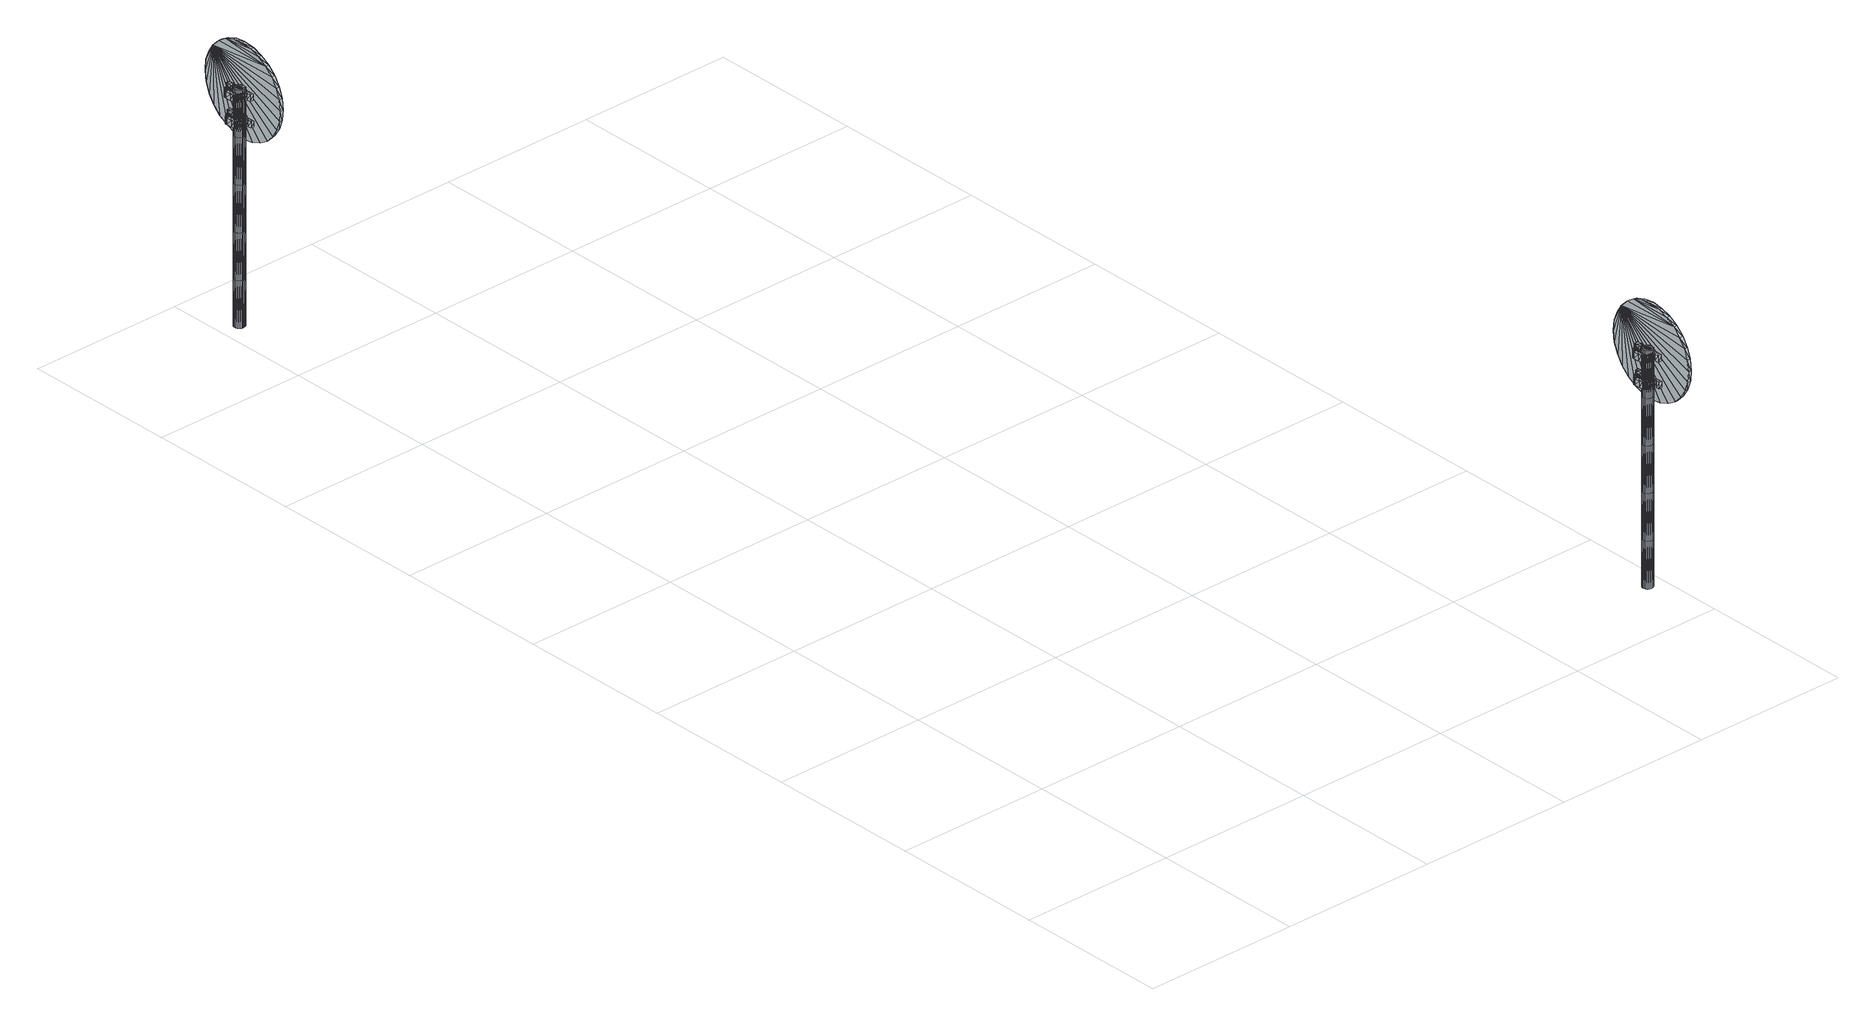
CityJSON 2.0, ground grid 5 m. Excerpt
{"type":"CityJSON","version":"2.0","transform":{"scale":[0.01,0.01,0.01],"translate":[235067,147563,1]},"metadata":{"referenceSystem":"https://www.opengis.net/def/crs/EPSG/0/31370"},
"CityObjects":{
"object1":{"type":"GenericCityObject","attributes":{"cluster":64,"mean_distance_to_centroid":0.336,"new_centroid_x":235067.18,"new_centroid_y":147600.46,"mean_distance_to_camera":18.8,"H1":0,"H2":0,"Z_final":110.74,"cluster2":-1,"proj_x":235064.43,"proj_y":147600.97,"id_line":88742,"bearing_l":190.54,"distance":2.8,"orientation":"left","G_obj":10.54},"geometry":[{"type":"MultiSurface","lod":"2","boundaries":[[[0,1,2]],[[2,1,3]],[[3,1,4]],[[4,1,5]],[[5,1,6]],[[1,7,6]],[[1,8,7]],[[1,9,8]],[[1,10,9]],[[1,11,10]],[[1,12,11]],[[1,13,12]],[[1,14,13]],[[15,14,1]],[[16,15,1]],[[17,16,1]],[[18,17,1]],[[0,18,1]],[[19,20,0]],[[19,0,2]],[[21,19,2]],[[21,2,3]],[[21,3,22]],[[22,3,4]],[[22,4,23]],[[23,4,5]],[[23,5,24]],[[24,5,6]],[[24,6,25]],[[25,6,7]],[[25,7,26]],[[26,7,8]],[[26,8,27]],[[8,9,27]],[[27,9,28]],[[9,10,28]],[[10,29,28]],[[10,11,29]],[[11,30,29]],[[11,12,30]],[[30,12,31]],[[31,12,13]],[[31,13,32]],[[32,13,14]],[[32,14,33]],[[33,14,15]],[[33,15,34]],[[34,15,16]],[[34,16,35]],[[35,16,17]],[[36,35,17]],[[18,36,17]],[[20,36,18]],[[20,18,0]],[[37,38,20]],[[37,20,19]],[[39,37,19]],[[21,39,19]],[[39,21,40]],[[40,21,22]],[[40,22,41]],[[41,22,23]],[[41,23,42]],[[42,23,24]],[[42,24,43]],[[43,24,25]],[[43,25,44]],[[44,25,26]],[[26,45,44]],[[26,27,45]],[[27,46,45]],[[27,28,46]],[[28,47,46]],[[28,29,47]],[[47,29,48]],[[29,30,48]],[[48,30,49]],[[49,30,31]],[[49,31,50]],[[50,31,32]],[[50,32,51]],[[51,32,33]],[[51,33,52]],[[52,33,34]],[[52,34,53]],[[53,34,35]],[[54,53,35]],[[54,35,36]],[[38,54,36]],[[38,36,20]],[[55,56,38]],[[55,38,37]],[[57,55,37]],[[57,37,39]],[[57,39,58]],[[58,39,40]],[[58,40,59]],[[59,40,41]],[[59,41,60]],[[60,41,42]],[[60,42,61]],[[61,42,43]],[[61,43,62]],[[62,43,44]],[[44,63,62]],[[44,45,63]],[[45,64,63]],[[45,46,64]],[[46,65,64]],[[46,47,65]],[[47,66,65]],[[47,48,66]],[[66,48,67]],[[67,48,49]],[[67,49,68]],[[68,49,50]],[[68,50,69]],[[69,50,51]],[[69,51,70]],[[70,51,52]],[[70,52,71]],[[71,52,53]],[[72,71,53]],[[72,53,54]],[[56,72,54]],[[56,54,38]],[[73,74,56]],[[73,56,55]],[[75,73,55]],[[75,55,57]],[[75,57,76]],[[76,57,58]],[[76,58,77]],[[77,58,59]],[[77,59,78]],[[78,59,60]],[[78,60,79]],[[79,60,61]],[[79,61,80]],[[80,61,62]],[[62,81,80]],[[62,63,81]],[[63,82,81]],[[63,64,82]],[[64,83,82]],[[64,65,83]],[[65,84,83]],[[65,66,84]],[[84,66,85]],[[85,66,67]],[[85,67,86]],[[86,67,68]],[[86,68,87]],[[87,68,69]],[[87,69,88]],[[88,69,70]],[[88,70,89]],[[89,70,71]],[[90,89,71]],[[90,71,72]],[[74,90,72]],[[74,72,56]],[[91,92,74]],[[91,74,73]],[[93,91,73]],[[93,73,75]],[[93,75,94]],[[94,75,76]],[[94,76,95]],[[95,76,77]],[[95,77,96]],[[96,77,78]],[[96,78,97]],[[97,78,79]],[[97,79,98]],[[98,79,80]],[[80,99,98]],[[80,81,99]],[[81,100,99]],[[81,82,100]],[[82,101,100]],[[82,83,101]],[[83,102,101]],[[83,84,102]],[[102,84,103]],[[103,84,85]],[[103,85,104]],[[104,85,86]],[[104,86,105]],[[105,86,87]],[[105,87,106]],[[106,87,88]],[[106,88,107]],[[107,88,89]],[[108,107,89]],[[108,89,90]],[[92,108,90]],[[92,90,74]],[[92,91,109]],[[91,93,109]],[[93,94,109]],[[94,95,109]],[[95,96,109]],[[109,96,97]],[[109,97,98]],[[109,98,99]],[[109,99,100]],[[109,100,101]],[[109,101,102]],[[109,102,103]],[[109,103,104]],[[105,109,104]],[[106,109,105]],[[107,109,106]],[[108,109,107]],[[92,109,108]],[[110,111,112]],[[113,112,114]],[[115,112,113]],[[116,112,115]],[[117,112,116]],[[118,112,117]],[[119,112,118]],[[120,112,119]],[[121,112,120]],[[122,112,121]],[[122,123,112]],[[123,110,112]],[[111,124,112]],[[124,125,112]],[[125,126,112]],[[126,127,112]],[[127,128,112]],[[128,129,112]],[[129,130,112]],[[130,131,112]],[[112,131,132]],[[131,133,132]],[[131,134,133]],[[133,134,135]],[[133,135,136]],[[135,137,136]],[[133,136,138]],[[136,139,138]],[[136,137,139]],[[137,140,139]],[[137,135,140]],[[135,141,140]],[[135,134,141]],[[134,142,141]],[[134,131,142]],[[131,143,142]],[[131,130,143]],[[143,130,144]],[[144,130,129]],[[144,129,145]],[[145,129,128]],[[145,128,146]],[[146,127,147]],[[147,127,126]],[[147,126,148]],[[148,126,125]],[[148,125,149]],[[149,125,124]],[[150,149,124]],[[150,124,111]],[[151,150,111]],[[151,111,110]],[[152,151,110]],[[152,110,123]],[[146,128,127]],[[153,123,122]],[[154,153,122]],[[154,122,121]],[[155,154,121]],[[155,121,120]],[[156,155,120]],[[156,120,119]],[[157,156,119]],[[157,119,118]],[[157,118,158]],[[158,118,117]],[[158,117,159]],[[153,152,123]],[[159,117,116]],[[159,116,160]],[[160,116,115]],[[160,115,161]],[[161,115,113]],[[161,113,162]],[[162,113,114]],[[162,114,163]],[[163,114,112]],[[163,112,164]],[[164,112,132]],[[132,165,164]],[[132,133,165]],[[133,138,165]],[[138,139,140]],[[161,162,163]],[[160,161,163]],[[159,160,163]],[[158,159,163]],[[157,158,163]],[[156,157,163]],[[155,156,163]],[[154,155,163]],[[153,154,163]],[[153,163,152]],[[152,163,151]],[[151,163,150]],[[150,163,149]],[[149,163,148]],[[148,163,147]],[[147,163,146]],[[146,163,145]],[[145,163,144]],[[144,163,143]],[[143,163,142]],[[163,164,142]],[[142,164,165]],[[142,165,141]],[[165,140,141]],[[165,138,140]],[[166,167,168]],[[168,167,169]],[[170,168,169]],[[170,169,171]],[[170,171,172]],[[172,171,173]],[[172,173,174]],[[174,173,175]],[[174,175,176]],[[176,175,177]],[[176,177,178]],[[178,177,179]],[[178,179,180]],[[180,179,181]],[[180,181,182]],[[182,181,183]],[[182,183,184]],[[184,183,185]],[[184,185,186]],[[186,185,187]],[[186,187,188]],[[188,187,189]],[[188,189,190]],[[190,189,191]],[[192,190,191]],[[192,191,193]],[[194,192,193]],[[194,193,195]],[[196,194,195]],[[196,195,197]],[[198,196,197]],[[198,197,199]],[[200,198,199]],[[200,199,201]],[[202,200,201]],[[202,201,203]],[[204,202,203]],[[204,203,205]],[[206,204,205]],[[206,205,207]],[[208,206,207]],[[208,207,209]],[[210,208,209]],[[210,209,211]],[[212,210,211]],[[212,211,213]],[[214,212,213]],[[214,213,215]],[[216,214,215]],[[216,215,217]],[[216,217,218]],[[218,217,219]],[[218,219,220]],[[220,219,221]],[[220,221,222]],[[222,221,223]],[[222,223,224]],[[224,223,225]],[[224,225,226]],[[226,225,227]],[[226,227,228]],[[228,227,229]],[[228,229,230]],[[230,229,231]],[[230,231,232]],[[232,231,233]],[[232,233,234]],[[234,233,235]],[[234,235,236]],[[236,235,237]],[[238,236,237]],[[238,237,239]],[[238,239,240]],[[240,239,241]],[[241,242,240]],[[241,243,242]],[[242,243,244]],[[244,243,245]],[[244,245,246]],[[246,245,247]],[[246,247,248]],[[248,247,249]],[[248,249,250]],[[250,249,251]],[[250,251,252]],[[252,251,253]],[[252,253,254]],[[254,253,255]],[[254,255,256]],[[256,255,257]],[[256,257,258]],[[258,257,259]],[[258,259,260]],[[260,259,261]],[[260,261,262]],[[262,261,263]],[[262,263,264]],[[264,263,265]],[[264,265,266]],[[266,265,267]],[[267,268,266]],[[267,269,268]],[[269,270,268]],[[269,271,270]],[[271,272,270]],[[271,273,272]],[[273,274,272]],[[273,275,274]],[[275,276,274]],[[275,277,276]],[[277,278,276]],[[277,279,278]],[[279,280,278]],[[279,281,280]],[[281,282,280]],[[281,283,282]],[[283,284,282]],[[283,285,284]],[[285,286,284]],[[285,287,286]],[[287,288,286]],[[287,289,288]],[[288,289,290]],[[290,289,291]],[[290,291,292]],[[292,291,293]],[[292,293,294]],[[294,293,295]],[[294,295,296]],[[296,295,297]],[[296,297,298]],[[298,297,299]],[[298,299,300]],[[300,299,301]],[[300,301,302]],[[302,301,303]],[[302,303,304]],[[304,303,305]],[[304,305,306]],[[306,305,307]],[[306,307,308]],[[308,307,309]],[[308,309,310]],[[310,309,311]],[[311,166,310]],[[311,167,166]],[[169,167,311]],[[169,311,171]],[[171,311,309]],[[173,171,309]],[[173,309,307]],[[175,173,307]],[[175,307,305]],[[177,175,305]],[[177,305,303]],[[179,177,303]],[[179,303,301]],[[181,179,301]],[[181,301,299]],[[183,181,299]],[[183,299,297]],[[183,297,295]],[[185,183,295]],[[185,295,293]],[[187,185,293]],[[187,293,291]],[[189,187,291]],[[189,291,289]],[[189,289,287]],[[189,287,285]],[[191,189,285]],[[191,285,283]],[[193,191,283]],[[195,193,283]],[[195,283,281]],[[197,195,281]],[[199,197,281]],[[201,199,281]],[[201,281,279]],[[203,201,279]],[[205,203,279]],[[205,279,277]],[[205,277,207]],[[207,277,209]],[[209,277,275]],[[209,275,211]],[[211,275,273]],[[211,273,213]],[[213,273,271]],[[213,271,215]],[[215,271,269]],[[215,269,217]],[[217,269,219]],[[219,269,267]],[[219,267,221]],[[221,267,265]],[[221,265,223]],[[223,265,263]],[[223,263,225]],[[225,263,261]],[[225,261,227]],[[227,261,259]],[[227,259,229]],[[229,259,257]],[[229,257,255]],[[229,255,231]],[[231,255,253]],[[231,253,233]],[[233,253,251]],[[233,251,235]],[[251,249,235]],[[235,249,247]],[[235,247,237]],[[247,245,237]],[[237,245,243]],[[237,243,239]],[[239,243,241]],[[238,240,242]],[[168,310,166]],[[170,310,168]],[[170,308,310]],[[172,308,170]],[[172,306,308]],[[174,306,172]],[[174,304,306]],[[176,304,174]],[[176,302,304]],[[178,302,176]],[[178,300,302]],[[180,300,178]],[[180,298,300]],[[182,298,180]],[[182,296,298]],[[182,294,296]],[[184,294,182]],[[184,292,294]],[[186,292,184]],[[186,290,292]],[[188,290,186]],[[188,288,290]],[[188,286,288]],[[188,284,286]],[[190,284,188]],[[190,282,284]],[[192,282,190]],[[194,282,192]],[[194,280,282]],[[196,280,194]],[[198,280,196]],[[200,280,198]],[[200,278,280]],[[202,278,200]],[[204,278,202]],[[204,276,278]],[[204,206,276]],[[206,208,276]],[[208,274,276]],[[208,210,274]],[[210,272,274]],[[210,212,272]],[[212,270,272]],[[212,214,270]],[[214,268,270]],[[214,216,268]],[[216,218,268]],[[218,266,268]],[[218,220,266]],[[220,264,266]],[[220,222,264]],[[222,262,264]],[[222,224,262]],[[224,260,262]],[[224,226,260]],[[226,258,260]],[[226,228,258]],[[228,256,258]],[[228,254,256]],[[228,230,254]],[[230,252,254]],[[230,232,252]],[[232,250,252]],[[232,234,250]],[[250,234,248]],[[234,246,248]],[[234,236,246]],[[246,236,244]],[[236,242,244]],[[236,238,242]],[[312,313,314]],[[314,313,315]],[[316,314,315]],[[316,315,317]],[[316,317,318]],[[318,317,319]],[[318,319,320]],[[320,319,321]],[[320,321,322]],[[322,321,323]],[[322,323,324]],[[324,323,325]],[[324,325,326]],[[326,325,327]],[[326,327,328]],[[328,327,329]],[[328,329,330]],[[330,329,331]],[[330,331,332]],[[332,331,333]],[[332,333,334]],[[334,333,335]],[[334,335,336]],[[336,335,337]],[[338,336,337]],[[338,337,339]],[[340,338,339]],[[340,339,341]],[[342,340,341]],[[342,341,343]],[[344,342,343]],[[344,343,345]],[[346,344,345]],[[346,345,347]],[[348,346,347]],[[348,347,349]],[[350,348,349]],[[350,349,351]],[[352,350,351]],[[352,351,353]],[[354,352,353]],[[354,353,355]],[[356,354,355]],[[356,355,357]],[[358,356,357]],[[358,357,359]],[[360,358,359]],[[360,359,361]],[[362,360,361]],[[362,361,363]],[[362,363,364]],[[364,363,365]],[[364,365,366]],[[366,365,367]],[[366,367,368]],[[368,367,369]],[[368,369,370]],[[370,369,371]],[[370,371,372]],[[372,371,373]],[[372,373,374]],[[374,373,375]],[[374,375,376]],[[376,375,377]],[[376,377,378]],[[378,377,379]],[[378,379,380]],[[380,379,381]],[[380,381,382]],[[382,381,383]],[[384,382,383]],[[384,383,385]],[[384,385,386]],[[386,385,387]],[[387,388,386]],[[387,389,388]],[[388,389,390]],[[390,389,391]],[[390,391,392]],[[392,391,393]],[[392,393,394]],[[394,393,395]],[[394,395,396]],[[396,395,397]],[[396,397,398]],[[398,397,399]],[[398,399,400]],[[400,399,401]],[[400,401,402]],[[402,401,403]],[[402,403,404]],[[404,403,405]],[[404,405,406]],[[406,405,407]],[[406,407,408]],[[408,407,409]],[[408,409,410]],[[410,409,411]],[[410,411,412]],[[412,411,413]],[[413,414,412]],[[413,415,414]],[[415,416,414]],[[415,417,416]],[[417,418,416]],[[417,419,418]],[[419,420,418]],[[419,421,420]],[[421,422,420]],[[421,423,422]],[[423,424,422]],[[423,425,424]],[[425,426,424]],[[425,427,426]],[[427,428,426]],[[427,429,428]],[[429,430,428]],[[429,431,430]],[[431,432,430]],[[431,433,432]],[[433,434,432]],[[433,435,434]],[[434,435,436]],[[436,435,437]],[[436,437,438]],[[438,437,439]],[[438,439,440]],[[440,439,441]],[[440,441,442]],[[442,441,443]],[[442,443,444]],[[444,443,445]],[[444,445,446]],[[446,445,447]],[[446,447,448]],[[448,447,449]],[[448,449,450]],[[450,449,451]],[[450,451,452]],[[452,451,453]],[[452,453,454]],[[454,453,455]],[[454,455,456]],[[456,455,457]],[[457,312,456]],[[457,313,312]],[[315,313,457]],[[315,457,317]],[[317,457,455]],[[319,317,455]],[[319,455,453]],[[321,319,453]],[[321,453,451]],[[323,321,451]],[[323,451,449]],[[325,323,449]],[[325,449,447]],[[327,325,447]],[[327,447,445]],[[329,327,445]],[[329,445,443]],[[329,443,441]],[[331,329,441]],[[331,441,439]],[[333,331,439]],[[333,439,437]],[[335,333,437]],[[335,437,435]],[[335,435,433]],[[335,433,431]],[[337,335,431]],[[337,431,429]],[[339,337,429]],[[341,339,429]],[[341,429,427]],[[343,341,427]],[[345,343,427]],[[347,345,427]],[[347,427,425]],[[349,347,425]],[[351,349,425]],[[351,425,423]],[[351,423,353]],[[353,423,355]],[[355,423,421]],[[355,421,357]],[[357,421,419]],[[357,419,359]],[[359,419,417]],[[359,417,361]],[[361,417,415]],[[361,415,363]],[[363,415,365]],[[365,415,413]],[[365,413,367]],[[367,413,411]],[[367,411,369]],[[369,411,409]],[[369,409,371]],[[371,409,407]],[[371,407,373]],[[373,407,405]],[[373,405,375]],[[375,405,403]],[[375,403,401]],[[375,401,377]],[[377,401,399]],[[377,399,379]],[[379,399,397]],[[379,397,381]],[[397,395,381]],[[381,395,393]],[[381,393,383]],[[393,391,383]],[[383,391,389]],[[383,389,385]],[[385,389,387]],[[384,386,388]],[[314,456,312]],[[316,456,314]],[[316,454,456]],[[318,454,316]],[[318,452,454]],[[320,452,318]],[[320,450,452]],[[322,450,320]],[[322,448,450]],[[324,448,322]],[[324,446,448]],[[326,446,324]],[[326,444,446]],[[328,444,326]],[[328,442,444]],[[328,440,442]],[[330,440,328]],[[330,438,440]],[[332,438,330]],[[332,436,438]],[[334,436,332]],[[334,434,436]],[[334,432,434]],[[334,430,432]],[[336,430,334]],[[336,428,430]],[[338,428,336]],[[340,428,338]],[[340,426,428]],[[342,426,340]],[[344,426,342]],[[346,426,344]],[[346,424,426]],[[348,424,346]],[[350,424,348]],[[350,422,424]],[[350,352,422]],[[352,354,422]],[[354,420,422]],[[354,356,420]],[[356,418,420]],[[356,358,418]],[[358,416,418]],[[358,360,416]],[[360,414,416]],[[360,362,414]],[[362,364,414]],[[364,412,414]],[[364,366,412]],[[366,410,412]],[[366,368,410]],[[368,408,410]],[[368,370,408]],[[370,406,408]],[[370,372,406]],[[372,404,406]],[[372,374,404]],[[374,402,404]],[[374,400,402]],[[374,376,400]],[[376,398,400]],[[376,378,398]],[[378,396,398]],[[378,380,396]],[[396,380,394]],[[380,392,394]],[[380,382,392]],[[392,382,390]],[[382,388,390]],[[382,384,388]]]}]},
"object2":{"type":"GenericCityObject","attributes":{"cluster":65,"mean_distance_to_centroid":0.0479,"new_centroid_x":235086.04,"new_centroid_y":147564.51,"mean_distance_to_camera":6.06,"H1":0,"H2":0,"Z_final":111.68,"cluster2":-1,"proj_x":235081.88,"proj_y":147564.96,"id_line":44578,"bearing_l":6.23,"distance":4.19,"orientation":"right","G_obj":6.23},"geometry":[{"type":"MultiSurface","lod":"2","boundaries":[[[458,459,460]],[[460,459,461]],[[461,459,462]],[[462,459,463]],[[463,459,464]],[[459,465,464]],[[459,466,465]],[[459,467,466]],[[459,468,467]],[[459,469,468]],[[459,470,469]],[[459,471,470]],[[459,472,471]],[[473,472,459]],[[474,473,459]],[[475,474,459]],[[476,475,459]],[[458,476,459]],[[477,478,458]],[[477,458,460]],[[479,477,460]],[[479,460,461]],[[479,461,480]],[[480,461,462]],[[480,462,481]],[[481,462,463]],[[481,463,482]],[[482,463,464]],[[482,464,483]],[[483,464,465]],[[483,465,484]],[[484,465,466]],[[484,466,485]],[[466,467,485]],[[485,467,486]],[[467,468,486]],[[468,487,486]],[[468,469,487]],[[469,488,487]],[[469,470,488]],[[488,470,489]],[[489,470,471]],[[489,471,490]],[[490,471,472]],[[490,472,491]],[[491,472,473]],[[491,473,492]],[[492,473,474]],[[492,474,493]],[[493,474,475]],[[494,493,475]],[[476,494,475]],[[478,494,476]],[[478,476,458]],[[495,496,478]],[[495,478,477]],[[497,495,477]],[[479,497,477]],[[497,479,498]],[[498,479,480]],[[498,480,499]],[[499,480,481]],[[499,481,500]],[[500,481,482]],[[500,482,501]],[[501,482,483]],[[501,483,502]],[[502,483,484]],[[484,503,502]],[[484,485,503]],[[485,504,503]],[[485,486,504]],[[486,505,504]],[[486,487,505]],[[505,487,506]],[[487,488,506]],[[506,488,507]],[[507,488,489]],[[507,489,508]],[[508,489,490]],[[508,490,509]],[[509,490,491]],[[509,491,510]],[[510,491,492]],[[510,492,511]],[[511,492,493]],[[512,511,493]],[[512,493,494]],[[496,512,494]],[[496,494,478]],[[513,514,496]],[[513,496,495]],[[515,513,495]],[[515,495,497]],[[515,497,516]],[[516,497,498]],[[516,498,517]],[[517,498,499]],[[517,499,518]],[[518,499,500]],[[518,500,519]],[[519,500,501]],[[519,501,520]],[[520,501,502]],[[502,521,520]],[[502,503,521]],[[503,522,521]],[[503,504,522]],[[504,523,522]],[[504,505,523]],[[505,524,523]],[[505,506,524]],[[524,506,525]],[[525,506,507]],[[525,507,526]],[[526,507,508]],[[526,508,527]],[[527,508,509]],[[527,509,528]],[[528,509,510]],[[528,510,529]],[[529,510,511]],[[530,529,511]],[[530,511,512]],[[514,530,512]],[[514,512,496]],[[531,532,514]],[[531,514,513]],[[533,531,513]],[[533,513,515]],[[533,515,534]],[[534,515,516]],[[534,516,535]],[[535,516,517]],[[535,517,536]],[[536,517,518]],[[536,518,537]],[[537,518,519]],[[537,519,538]],[[538,519,520]],[[520,539,538]],[[520,521,539]],[[521,540,539]],[[521,522,540]],[[522,541,540]],[[522,523,541]],[[523,542,541]],[[523,524,542]],[[542,524,543]],[[543,524,525]],[[543,525,544]],[[544,525,526]],[[544,526,545]],[[545,526,527]],[[545,527,546]],[[546,527,528]],[[546,528,547]],[[547,528,529]],[[548,547,529]],[[548,529,530]],[[532,548,530]],[[532,530,514]],[[549,550,532]],[[549,532,531]],[[551,549,531]],[[551,531,533]],[[551,533,552]],[[552,533,534]],[[552,534,553]],[[553,534,535]],[[553,535,554]],[[554,535,536]],[[554,536,555]],[[555,536,537]],[[555,537,556]],[[556,537,538]],[[538,557,556]],[[538,539,557]],[[539,558,557]],[[539,540,558]],[[540,559,558]],[[540,541,559]],[[541,560,559]],[[541,542,560]],[[560,542,561]],[[561,542,543]],[[561,543,562]],[[562,543,544]],[[562,544,563]],[[563,544,545]],[[563,545,564]],[[564,545,546]],[[564,546,565]],[[565,546,547]],[[566,565,547]],[[566,547,548]],[[550,566,548]],[[550,548,532]],[[550,549,567]],[[549,551,567]],[[551,552,567]],[[552,553,567]],[[553,554,567]],[[567,554,555]],[[567,555,556]],[[567,556,557]],[[567,557,558]],[[567,558,559]],[[567,559,560]],[[567,560,561]],[[567,561,562]],[[563,567,562]],[[564,567,563]],[[565,567,564]],[[566,567,565]],[[550,567,566]],[[568,569,570]],[[571,570,572]],[[573,570,571]],[[574,570,573]],[[575,570,574]],[[576,570,575]],[[577,570,576]],[[578,570,577]],[[579,570,578]],[[580,570,579]],[[580,581,570]],[[581,568,570]],[[569,582,570]],[[582,583,570]],[[583,584,570]],[[584,585,570]],[[585,586,570]],[[586,587,570]],[[587,588,570]],[[588,589,570]],[[570,589,590]],[[589,591,590]],[[589,592,591]],[[591,592,593]],[[591,593,594]],[[593,595,594]],[[591,594,596]],[[594,597,596]],[[594,595,597]],[[595,598,597]],[[595,593,598]],[[593,599,598]],[[593,592,599]],[[592,600,599]],[[592,589,600]],[[589,601,600]],[[589,588,601]],[[601,588,602]],[[602,588,587]],[[602,587,603]],[[603,587,586]],[[603,586,604]],[[604,585,605]],[[605,585,584]],[[605,584,606]],[[606,584,583]],[[606,583,607]],[[607,583,582]],[[608,607,582]],[[608,582,569]],[[609,608,569]],[[609,569,568]],[[610,609,568]],[[610,568,581]],[[604,586,585]],[[611,581,580]],[[612,611,580]],[[612,580,579]],[[613,612,579]],[[613,579,578]],[[614,613,578]],[[614,578,577]],[[615,614,577]],[[615,577,576]],[[615,576,616]],[[616,576,575]],[[616,575,617]],[[611,610,581]],[[617,575,574]],[[617,574,618]],[[618,574,573]],[[618,573,619]],[[619,573,571]],[[619,571,620]],[[620,571,572]],[[620,572,621]],[[621,572,570]],[[621,570,622]],[[622,570,590]],[[590,623,622]],[[590,591,623]],[[591,596,623]],[[596,597,598]],[[619,620,621]],[[618,619,621]],[[617,618,621]],[[616,617,621]],[[615,616,621]],[[614,615,621]],[[613,614,621]],[[612,613,621]],[[611,612,621]],[[611,621,610]],[[610,621,609]],[[609,621,608]],[[608,621,607]],[[607,621,606]],[[606,621,605]],[[605,621,604]],[[604,621,603]],[[603,621,602]],[[602,621,601]],[[601,621,600]],[[621,622,600]],[[600,622,623]],[[600,623,599]],[[623,598,599]],[[623,596,598]],[[624,625,626]],[[626,625,627]],[[628,626,627]],[[628,627,629]],[[628,629,630]],[[630,629,631]],[[630,631,632]],[[632,631,633]],[[632,633,634]],[[634,633,635]],[[634,635,636]],[[636,635,637]],[[636,637,638]],[[638,637,639]],[[638,639,640]],[[640,639,641]],[[640,641,642]],[[642,641,643]],[[642,643,644]],[[644,643,645]],[[644,645,646]],[[646,645,647]],[[646,647,648]],[[648,647,649]],[[650,648,649]],[[650,649,651]],[[652,650,651]],[[652,651,653]],[[654,652,653]],[[654,653,655]],[[656,654,655]],[[656,655,657]],[[658,656,657]],[[658,657,659]],[[660,658,659]],[[660,659,661]],[[662,660,661]],[[662,661,663]],[[664,662,663]],[[664,663,665]],[[666,664,665]],[[666,665,667]],[[668,666,667]],[[668,667,669]],[[670,668,669]],[[670,669,671]],[[672,670,671]],[[672,671,673]],[[674,672,673]],[[674,673,675]],[[674,675,676]],[[676,675,677]],[[676,677,678]],[[678,677,679]],[[678,679,680]],[[680,679,681]],[[680,681,682]],[[682,681,683]],[[682,683,684]],[[684,683,685]],[[684,685,686]],[[686,685,687]],[[686,687,688]],[[688,687,689]],[[688,689,690]],[[690,689,691]],[[690,691,692]],[[692,691,693]],[[692,693,694]],[[694,693,695]],[[694,695,696]],[[696,695,697]],[[698,696,697]],[[698,697,699]],[[698,699,700]],[[700,699,701]],[[701,702,700]],[[701,703,702]],[[702,703,704]],[[704,703,705]],[[704,705,706]],[[706,705,707]],[[706,707,708]],[[708,707,709]],[[708,709,710]],[[710,709,711]],[[710,711,712]],[[712,711,713]],[[712,713,714]],[[714,713,715]],[[714,715,716]],[[716,715,717]],[[716,717,718]],[[718,717,719]],[[718,719,720]],[[720,719,721]],[[720,721,722]],[[722,721,723]],[[722,723,724]],[[724,723,725]],[[724,725,726]],[[726,725,727]],[[727,728,726]],[[727,729,728]],[[729,730,728]],[[729,731,730]],[[731,732,730]],[[731,733,732]],[[733,734,732]],[[733,735,734]],[[735,736,734]],[[735,737,736]],[[737,738,736]],[[737,739,738]],[[739,740,738]],[[739,741,740]],[[741,742,740]],[[741,743,742]],[[743,744,742]],[[743,745,744]],[[745,746,744]],[[745,747,746]],[[747,748,746]],[[747,749,748]],[[748,749,750]],[[750,749,751]],[[750,751,752]],[[752,751,753]],[[752,753,754]],[[754,753,755]],[[754,755,756]],[[756,755,757]],[[756,757,758]],[[758,757,759]],[[758,759,760]],[[760,759,761]],[[760,761,762]],[[762,761,763]],[[762,763,764]],[[764,763,765]],[[764,765,766]],[[766,765,767]],[[766,767,768]],[[768,767,769]],[[768,769,770]],[[770,769,771]],[[771,624,770]],[[771,625,624]],[[627,625,771]],[[627,771,629]],[[629,771,769]],[[631,629,769]],[[631,769,767]],[[633,631,767]],[[633,767,765]],[[635,633,765]],[[635,765,763]],[[637,635,763]],[[637,763,761]],[[639,637,761]],[[639,761,759]],[[641,639,759]],[[641,759,757]],[[641,757,755]],[[643,641,755]],[[643,755,753]],[[645,643,753]],[[645,753,751]],[[647,645,751]],[[647,751,749]],[[647,749,747]],[[647,747,745]],[[649,647,745]],[[649,745,743]],[[651,649,743]],[[653,651,743]],[[653,743,741]],[[655,653,741]],[[657,655,741]],[[659,657,741]],[[659,741,739]],[[661,659,739]],[[663,661,739]],[[663,739,737]],[[663,737,665]],[[665,737,667]],[[667,737,735]],[[667,735,669]],[[669,735,733]],[[669,733,671]],[[671,733,731]],[[671,731,673]],[[673,731,729]],[[673,729,675]],[[675,729,677]],[[677,729,727]],[[677,727,679]],[[679,727,681]],[[681,727,725]],[[681,725,683]],[[683,725,723]],[[683,723,685]],[[685,723,721]],[[685,721,687]],[[687,721,719]],[[687,719,689]],[[689,719,717]],[[689,717,715]],[[689,715,691]],[[691,715,713]],[[691,713,693]],[[693,713,711]],[[693,711,695]],[[711,709,695]],[[695,709,707]],[[695,707,697]],[[707,705,697]],[[697,705,703]],[[697,703,699]],[[699,703,701]],[[698,700,702]],[[626,770,624]],[[628,770,626]],[[628,768,770]],[[630,768,628]],[[630,766,768]],[[632,766,630]],[[632,764,766]],[[634,764,632]],[[634,762,764]],[[636,762,634]],[[636,760,762]],[[638,760,636]],[[638,758,760]],[[640,758,638]],[[640,756,758]],[[640,754,756]],[[642,754,640]],[[642,752,754]],[[644,752,642]],[[644,750,752]],[[646,750,644]],[[646,748,750]],[[646,746,748]],[[646,744,746]],[[648,744,646]],[[648,742,744]],[[650,742,648]],[[652,742,650]],[[652,740,742]],[[654,740,652]],[[656,740,654]],[[658,740,656]],[[658,738,740]],[[660,738,658]],[[662,738,660]],[[662,736,738]],[[662,664,736]],[[664,666,736]],[[666,734,736]],[[666,668,734]],[[668,732,734]],[[668,670,732]],[[670,730,732]],[[670,672,730]],[[672,728,730]],[[672,674,728]],[[674,676,728]],[[676,726,728]],[[676,678,726]],[[678,680,726]],[[680,724,726]],[[680,682,724]],[[682,722,724]],[[682,684,722]],[[684,720,722]],[[684,686,720]],[[686,718,720]],[[686,688,718]],[[688,716,718]],[[688,714,716]],[[688,690,714]],[[690,712,714]],[[690,692,712]],[[692,710,712]],[[692,694,710]],[[710,694,708]],[[694,706,708]],[[694,696,706]],[[706,696,704]],[[696,702,704]],[[696,698,702]],[[772,773,774]],[[774,773,775]],[[776,774,775]],[[776,775,777]],[[776,777,778]],[[778,777,779]],[[778,779,780]],[[780,779,781]],[[780,781,782]],[[782,781,783]],[[782,783,784]],[[784,783,785]],[[784,785,786]],[[786,785,787]],[[786,787,788]],[[788,787,789]],[[788,789,790]],[[790,789,791]],[[790,791,792]],[[792,791,793]],[[792,793,794]],[[794,793,795]],[[794,795,796]],[[796,795,797]],[[798,796,797]],[[798,797,799]],[[800,798,799]],[[800,799,801]],[[802,800,801]],[[802,801,803]],[[804,802,803]],[[804,803,805]],[[806,804,805]],[[806,805,807]],[[808,806,807]],[[808,807,809]],[[810,808,809]],[[810,809,811]],[[812,810,811]],[[812,811,813]],[[814,812,813]],[[814,813,815]],[[816,814,815]],[[816,815,817]],[[818,816,817]],[[818,817,819]],[[820,818,819]],[[820,819,821]],[[822,820,821]],[[822,821,823]],[[822,823,824]],[[824,823,825]],[[824,825,826]],[[826,825,827]],[[826,827,828]],[[828,827,829]],[[828,829,830]],[[830,829,831]],[[830,831,832]],[[832,831,833]],[[832,833,834]],[[834,833,835]],[[834,835,836]],[[836,835,837]],[[836,837,838]],[[838,837,839]],[[838,839,840]],[[840,839,841]],[[840,841,842]],[[842,841,843]],[[842,843,844]],[[844,843,845]],[[846,844,845]],[[846,845,847]],[[846,847,848]],[[848,847,849]],[[849,850,848]],[[849,851,850]],[[850,851,852]],[[852,851,853]],[[852,853,854]],[[854,853,855]],[[854,855,856]],[[856,855,857]],[[856,857,858]],[[858,857,859]],[[858,859,860]],[[860,859,861]],[[860,861,862]],[[862,861,863]],[[862,863,864]],[[864,863,865]],[[864,865,866]],[[866,865,867]],[[866,867,868]],[[868,867,869]],[[868,869,870]],[[870,869,871]],[[870,871,872]],[[872,871,873]],[[872,873,874]],[[874,873,875]],[[875,876,874]],[[875,877,876]],[[877,878,876]],[[877,879,878]],[[879,880,878]],[[879,881,880]],[[881,882,880]],[[881,883,882]],[[883,884,882]],[[883,885,884]],[[885,886,884]],[[885,887,886]],[[887,888,886]],[[887,889,888]],[[889,890,888]],[[889,891,890]],[[891,892,890]],[[891,893,892]],[[893,894,892]],[[893,895,894]],[[895,896,894]],[[895,897,896]],[[896,897,898]],[[898,897,899]],[[898,899,900]],[[900,899,901]],[[900,901,902]],[[902,901,903]],[[902,903,904]],[[904,903,905]],[[904,905,906]],[[906,905,907]],[[906,907,908]],[[908,907,909]],[[908,909,910]],[[910,909,911]],[[910,911,912]],[[912,911,913]],[[912,913,914]],[[914,913,915]],[[914,915,916]],[[916,915,917]],[[916,917,918]],[[918,917,919]],[[919,772,918]],[[919,773,772]],[[775,773,919]],[[775,919,777]],[[777,919,917]],[[779,777,917]],[[779,917,915]],[[781,779,915]],[[781,915,913]],[[783,781,913]],[[783,913,911]],[[785,783,911]],[[785,911,909]],[[787,785,909]],[[787,909,907]],[[789,787,907]],[[789,907,905]],[[789,905,903]],[[791,789,903]],[[791,903,901]],[[793,791,901]],[[793,901,899]],[[795,793,899]],[[795,899,897]],[[795,897,895]],[[795,895,893]],[[797,795,893]],[[797,893,891]],[[799,797,891]],[[801,799,891]],[[801,891,889]],[[803,801,889]],[[805,803,889]],[[807,805,889]],[[807,889,887]],[[809,807,887]],[[811,809,887]],[[811,887,885]],[[811,885,813]],[[813,885,815]],[[815,885,883]],[[815,883,817]],[[817,883,881]],[[817,881,819]],[[819,881,879]],[[819,879,821]],[[821,879,877]],[[821,877,823]],[[823,877,825]],[[825,877,875]],[[825,875,827]],[[827,875,829]],[[829,875,873]],[[829,873,831]],[[831,873,871]],[[831,871,833]],[[833,871,869]],[[833,869,835]],[[835,869,867]],[[835,867,837]],[[837,867,865]],[[837,865,863]],[[837,863,839]],[[839,863,861]],[[839,861,841]],[[841,861,859]],[[841,859,843]],[[859,857,843]],[[843,857,855]],[[843,855,845]],[[855,853,845]],[[845,853,851]],[[845,851,847]],[[847,851,849]],[[846,848,850]],[[774,918,772]],[[776,918,774]],[[776,916,918]],[[778,916,776]],[[778,914,916]],[[780,914,778]],[[780,912,914]],[[782,912,780]],[[782,910,912]],[[784,910,782]],[[784,908,910]],[[786,908,784]],[[786,906,908]],[[788,906,786]],[[788,904,906]],[[788,902,904]],[[790,902,788]],[[790,900,902]],[[792,900,790]],[[792,898,900]],[[794,898,792]],[[794,896,898]],[[794,894,896]],[[794,892,894]],[[796,892,794]],[[796,890,892]],[[798,890,796]],[[800,890,798]],[[800,888,890]],[[802,888,800]],[[804,888,802]],[[806,888,804]],[[806,886,888]],[[808,886,806]],[[810,886,808]],[[810,884,886]],[[810,812,884]],[[812,814,884]],[[814,882,884]],[[814,816,882]],[[816,880,882]],[[816,818,880]],[[818,878,880]],[[818,820,878]],[[820,876,878]],[[820,822,876]],[[822,824,876]],[[824,874,876]],[[824,826,874]],[[826,828,874]],[[828,872,874]],[[828,830,872]],[[830,870,872]],[[830,832,870]],[[832,868,870]],[[832,834,868]],[[834,866,868]],[[834,836,866]],[[836,864,866]],[[836,862,864]],[[836,838,862]],[[838,860,862]],[[838,840,860]],[[840,858,860]],[[840,842,858]],[[858,842,856]],[[842,854,856]],[[842,844,854]],[[854,844,852]],[[844,850,852]],[[844,846,850]]]}]}
},
"vertices":[
[63,3823,1],[63,3807,1],[58,3822,1],[53,3820,1],[49,3815,1],[47,3810,1],[47,3804,1],[49,3798,1],[53,3794,1],[58,3791,1],[63,3790,1],[69,3791,1],[74,3794,1],[78,3798,1],[80,3804,1],[80,3810,1],[78,3815,1],[74,3820,1],[69,3822,1],[58,3822,150],[63,3823,150],[53,3820,150],[49,3815,150],[47,3810,150],[47,3804,150],[49,3798,150],[53,3794,150],[58,3791,150],[63,3790,150],[69,3791,150],[74,3794,150],[78,3798,150],[80,3804,150],[80,3810,150],[78,3815,150],[74,3820,150],[69,3822,150],[58,3822,299],[63,3823,299],[53,3820,299],[49,3815,299],[47,3810,299],[47,3804,299],[49,3798,299],[53,3794,299],[58,3791,299],[63,3790,299],[69,3791,299],[74,3794,299],[78,3798,299],[80,3804,299],[80,3810,299],[78,3815,299],[74,3820,299],[69,3822,299],[58,3822,448],[63,3823,448],[53,3820,448],[49,3815,448],[47,3810,448],[47,3804,448],[49,3798,448],[53,3794,448],[58,3791,448],[63,3790,448],[69,3791,448],[74,3794,448],[78,3798,448],[80,3804,448],[80,3810,448],[78,3815,448],[74,3820,448],[69,3822,448],[58,3822,597],[63,3823,597],[53,3820,597],[49,3815,597],[47,3810,597],[47,3804,597],[49,3798,597],[53,3794,597],[58,3791,597],[63,3790,597],[69,3791,597],[74,3794,597],[78,3798,597],[80,3804,597],[80,3810,597],[78,3815,597],[74,3820,597],[69,3822,597],[58,3822,746],[63,3823,746],[53,3820,746],[49,3815,746],[47,3810,746],[47,3804,746],[49,3798,746],[53,3794,746],[58,3791,746],[63,3790,746],[69,3791,746],[74,3794,746],[78,3798,746],[80,3804,746],[80,3810,746],[78,3815,746],[74,3820,746],[69,3822,746],[63,3807,746],[81,3743,593],[81,3715,610],[76,3928,822],[77,3957,763],[77,3945,794],[78,3961,728],[78,3957,694],[79,3945,662],[80,3928,634],[80,3904,610],[81,3876,593],[81,3844,581],[81,3810,577],[81,3775,581],[81,3692,634],[80,3674,662],[80,3663,694],[79,3659,728],[78,3663,763],[78,3674,794],[77,3692,822],[77,3715,846],[76,3904,846],[76,3876,864],[76,3743,864],[76,3775,875],[76,3844,875],[76,3810,879],[86,3844,875],[86,3810,879],[86,3775,875],[87,3744,864],[87,3715,846],[88,3692,823],[88,3674,795],[89,3663,763],[89,3659,728],[90,3663,694],[91,3674,662],[91,3692,634],[91,3715,611],[92,3744,593],[92,3775,581],[92,3810,577],[91,3844,581],[91,3876,593],[91,3904,611],[90,3928,634],[90,3945,662],[89,3957,694],[88,3961,728],[88,3957,763],[87,3945,795],[87,3928,823],[87,3904,846],[86,3876,864],[85,3862,652],[85,3862,632],[68,3861,652],[68,3861,632],[68,3852,652],[68,3852,632],[57,3848,652],[57,3848,632],[55,3847,652],[55,3847,632],[54,3846,652],[54,3846,632],[52,3846,652],[52,3846,632],[50,3845,652],[50,3845,632],[49,3844,652],[49,3844,632],[47,3843,652],[47,3843,632],[46,3841,652],[46,3841,632],[41,3838,652],[41,3838,632],[39,3837,652],[39,3837,632],[38,3835,652],[38,3835,632],[37,3834,652],[37,3834,632],[36,3832,652],[36,3832,632],[36,3830,652],[36,3830,632],[35,3829,652],[35,3829,632],[35,3827,652],[35,3827,632],[36,3809,652],[36,3809,632],[37,3800,652],[37,3800,632],[37,3798,652],[37,3798,632],[38,3795,652],[38,3795,632],[39,3793,652],[39,3793,632],[41,3791,652],[41,3791,632],[42,3789,652],[42,3789,632],[44,3787,652],[44,3787,632],[46,3786,652],[46,3786,632],[49,3784,652],[49,3784,632],[51,3783,652],[51,3783,632],[53,3782,652],[53,3782,632],[56,3782,652],[56,3782,632],[59,3781,652],[59,3781,632],[61,3781,652],[61,3781,632],[64,3781,652],[64,3781,632],[70,3781,652],[70,3781,632],[71,3768,652],[71,3768,632],[85,3767,652],[85,3767,632],[85,3783,652],[85,3783,632],[75,3790,652],[75,3790,632],[67,3790,652],[67,3790,632],[65,3790,652],[65,3790,632],[63,3790,652],[63,3790,632],[62,3790,652],[62,3790,632],[60,3790,652],[60,3790,632],[58,3790,652],[58,3790,632],[57,3791,652],[57,3791,632],[55,3791,652],[55,3791,632],[53,3792,652],[53,3792,632],[52,3792,652],[52,3792,632],[51,3793,652],[51,3793,632],[50,3795,652],[50,3795,632],[49,3796,652],[49,3796,632],[49,3797,652],[49,3797,632],[48,3799,652],[48,3799,632],[47,3808,652],[47,3808,632],[48,3827,652],[48,3827,632],[48,3828,652],[48,3828,632],[48,3829,652],[48,3829,632],[48,3830,652],[48,3830,632],[49,3831,652],[49,3831,632],[50,3832,652],[50,3832,632],[51,3833,652],[51,3833,632],[52,3833,652],[52,3833,632],[53,3834,652],[53,3834,632],[54,3835,652],[54,3835,632],[55,3835,652],[55,3835,632],[56,3835,652],[56,3835,632],[57,3836,652],[57,3836,632],[58,3836,652],[58,3836,632],[60,3836,652],[60,3836,632],[70,3838,652],[70,3838,632],[82,3845,652],[82,3845,632],[81,3862,737],[81,3862,717],[64,3861,737],[64,3861,717],[64,3852,737],[64,3852,717],[53,3848,737],[53,3848,717],[51,3847,737],[51,3847,717],[50,3846,737],[50,3846,717],[48,3846,737],[48,3846,717],[46,3845,737],[46,3845,717],[45,3844,737],[45,3844,717],[43,3843,737],[43,3843,717],[41,3841,737],[41,3841,717],[37,3838,737],[37,3838,717],[35,3837,737],[35,3837,717],[34,3835,737],[34,3835,717],[33,3834,737],[33,3834,717],[32,3832,737],[32,3832,717],[32,3830,737],[32,3830,717],[31,3829,737],[31,3829,717],[31,3827,737],[31,3827,717],[32,3809,737],[32,3809,717],[33,3800,737],[33,3800,717],[33,3798,737],[33,3798,717],[34,3795,737],[34,3795,717],[35,3793,737],[35,3793,717],[37,3791,737],[37,3791,717],[38,3789,737],[38,3789,717],[40,3787,737],[40,3787,717],[42,3786,737],[42,3786,717],[45,3784,737],[45,3784,717],[47,3783,737],[47,3783,717],[49,3782,737],[49,3782,717],[52,3782,737],[52,3782,717],[55,3781,737],[55,3781,717],[57,3781,737],[57,3781,717],[60,3781,737],[60,3781,717],[66,3781,737],[66,3781,717],[67,3768,737],[67,3768,717],[81,3767,737],[81,3767,717],[81,3783,737],[81,3783,717],[71,3790,737],[71,3790,717],[63,3790,737],[63,3790,717],[61,3790,737],[61,3790,717],[59,3790,737],[59,3790,717],[58,3790,737],[58,3790,717],[56,3790,737],[56,3790,717],[54,3790,737],[54,3790,717],[53,3791,737],[53,3791,717],[51,3791,737],[51,3791,717],[49,3792,737],[49,3792,717],[48,3792,737],[48,3792,717],[47,3793,737],[47,3793,717],[46,3795,737],[46,3795,717],[45,3796,737],[45,3796,717],[45,3797,737],[45,3797,717],[44,3799,737],[44,3799,717],[43,3808,737],[43,3808,717],[44,3827,737],[44,3827,717],[44,3828,737],[44,3828,717],[44,3829,737],[44,3829,717],[44,3830,737],[44,3830,717],[45,3831,737],[45,3831,717],[46,3832,737],[46,3832,717],[47,3833,737],[47,3833,717],[48,3833,737],[48,3833,717],[49,3834,737],[49,3834,717],[50,3835,737],[50,3835,717],[51,3835,737],[51,3835,717],[52,3835,737],[52,3835,717],[53,3836,737],[53,3836,717],[54,3836,737],[54,3836,717],[56,3836,737],[56,3836,717],[66,3838,737],[66,3838,717],[78,3845,737],[78,3845,717],
[1949,228,1],[1949,211,1],[1943,227,1],[1938,224,1],[1935,220,1],[1933,214,1],[1933,208,1],[1935,203,1],[1938,199,1],[1943,196,1],[1949,195,1],[1955,196,1],[1960,199,1],[1964,203,1],[1966,208,1],[1966,214,1],[1964,220,1],[1960,224,1],[1955,227,1],[1943,227,150],[1949,228,150],[1938,224,150],[1935,220,150],[1933,214,150],[1933,208,150],[1935,203,150],[1938,199,150],[1943,196,150],[1949,195,150],[1955,196,150],[1960,199,150],[1964,203,150],[1966,208,150],[1966,214,150],[1964,220,150],[1960,224,150],[1955,227,150],[1943,227,299],[1949,228,299],[1938,224,299],[1935,220,299],[1933,214,299],[1933,208,299],[1935,203,299],[1938,199,299],[1943,196,299],[1949,195,299],[1955,196,299],[1960,199,299],[1964,203,299],[1966,208,299],[1966,214,299],[1964,220,299],[1960,224,299],[1955,227,299],[1943,227,448],[1949,228,448],[1938,224,448],[1935,220,448],[1933,214,448],[1933,208,448],[1935,203,448],[1938,199,448],[1943,196,448],[1949,195,448],[1955,196,448],[1960,199,448],[1964,203,448],[1966,208,448],[1966,214,448],[1964,220,448],[1960,224,448],[1955,227,448],[1943,227,597],[1949,228,597],[1938,224,597],[1935,220,597],[1933,214,597],[1933,208,597],[1935,203,597],[1938,199,597],[1943,196,597],[1949,195,597],[1955,196,597],[1960,199,597],[1964,203,597],[1966,208,597],[1966,214,597],[1964,220,597],[1960,224,597],[1955,227,597],[1943,227,746],[1949,228,746],[1938,224,746],[1935,220,746],[1933,214,746],[1933,208,746],[1935,203,746],[1938,199,746],[1943,196,746],[1949,195,746],[1955,196,746],[1960,199,746],[1964,203,746],[1966,208,746],[1966,214,746],[1964,220,746],[1960,224,746],[1955,227,746],[1949,211,746],[1967,148,593],[1967,120,610],[1962,332,822],[1963,362,763],[1963,350,794],[1964,366,728],[1964,362,694],[1965,350,662],[1965,332,634],[1966,309,610],[1966,281,593],[1967,249,581],[1967,215,577],[1967,180,581],[1966,97,634],[1966,79,662],[1965,68,694],[1965,64,728],[1964,68,763],[1964,79,794],[1963,97,822],[1963,120,846],[1962,309,846],[1962,281,864],[1962,148,864],[1962,180,875],[1962,249,875],[1962,215,879],[1972,249,875],[1972,215,879],[1972,180,875],[1973,148,864],[1973,120,846],[1974,97,823],[1974,79,795],[1975,68,763],[1975,64,728],[1976,68,694],[1976,79,662],[1977,97,634],[1977,120,611],[1977,148,593],[1977,180,581],[1977,215,577],[1977,249,581],[1977,281,593],[1976,309,611],[1976,332,634],[1975,350,662],[1975,362,694],[1974,366,728],[1974,362,763],[1973,350,795],[1973,332,823],[1972,309,846],[1972,281,864],[1971,267,652],[1971,267,632],[1954,266,652],[1954,266,632],[1954,257,652],[1954,257,632],[1943,253,652],[1943,253,632],[1941,252,652],[1941,252,632],[1940,251,652],[1940,251,632],[1938,250,652],[1938,250,632],[1936,249,652],[1936,249,632],[1935,248,652],[1935,248,632],[1933,247,652],[1933,247,632],[1931,246,652],[1931,246,632],[1926,242,652],[1926,242,632],[1925,241,652],[1925,241,632],[1924,240,652],[1924,240,632],[1923,238,652],[1923,238,632],[1922,237,652],[1922,237,632],[1922,235,652],[1922,235,632],[1921,233,652],[1921,233,632],[1921,232,652],[1921,232,632],[1921,214,652],[1921,214,632],[1923,205,652],[1923,205,632],[1923,202,652],[1923,202,632],[1924,200,652],[1924,200,632],[1925,198,652],[1925,198,632],[1926,196,652],[1926,196,632],[1928,194,652],[1928,194,632],[1930,192,652],[1930,192,632],[1932,191,652],[1932,191,632],[1932,190,652],[1932,190,632],[1934,189,652],[1934,189,632],[1937,188,652],[1937,188,632],[1939,187,652],[1939,187,632],[1942,186,652],[1942,186,632],[1944,186,652],[1944,186,632],[1947,186,652],[1947,186,632],[1950,185,652],[1950,185,632],[1956,185,652],[1956,185,632],[1957,173,652],[1957,173,632],[1971,172,652],[1971,172,632],[1971,188,652],[1971,188,632],[1961,195,652],[1961,195,632],[1952,194,652],[1952,194,632],[1951,194,652],[1951,194,632],[1949,194,652],[1949,194,632],[1947,194,652],[1947,194,632],[1946,195,652],[1946,195,632],[1944,195,652],[1944,195,632],[1942,195,652],[1942,195,632],[1941,196,652],[1941,196,632],[1939,196,652],[1939,196,632],[1938,197,652],[1938,197,632],[1937,198,652],[1937,198,632],[1936,199,652],[1936,199,632],[1935,201,652],[1935,201,632],[1935,202,652],[1935,202,632],[1934,204,652],[1934,204,632],[1933,213,652],[1933,213,632],[1933,232,652],[1933,232,632],[1934,233,652],[1934,233,632],[1934,234,652],[1934,234,632],[1934,235,652],[1934,235,632],[1935,236,652],[1935,236,632],[1936,237,652],[1936,237,632],[1936,238,652],[1936,238,632],[1937,238,652],[1937,238,632],[1939,239,652],[1939,239,632],[1940,239,652],[1940,239,632],[1941,240,652],[1941,240,632],[1942,240,652],[1942,240,632],[1943,241,652],[1943,241,632],[1944,241,652],[1944,241,632],[1946,241,652],[1946,241,632],[1956,243,652],[1956,243,632],[1968,250,652],[1968,250,632],[1967,267,737],[1967,267,717],[1950,266,737],[1950,266,717],[1950,257,737],[1950,257,717],[1939,253,737],[1939,253,717],[1937,252,737],[1937,252,717],[1936,251,737],[1936,251,717],[1934,250,737],[1934,250,717],[1932,249,737],[1932,249,717],[1930,248,737],[1930,248,717],[1929,247,737],[1929,247,717],[1927,246,737],[1927,246,717],[1922,242,737],[1922,242,717],[1921,241,737],[1921,241,717],[1920,240,737],[1920,240,717],[1919,238,737],[1919,238,717],[1918,237,737],[1918,237,717],[1918,235,737],[1918,235,717],[1917,233,737],[1917,233,717],[1917,232,737],[1917,232,717],[1917,214,737],[1917,214,717],[1919,205,737],[1919,205,717],[1919,202,737],[1919,202,717],[1920,200,737],[1920,200,717],[1921,198,737],[1921,198,717],[1922,196,737],[1922,196,717],[1924,194,737],[1924,194,717],[1926,192,737],[1926,192,717],[1928,191,737],[1928,191,717],[1928,190,737],[1928,190,717],[1930,189,737],[1930,189,717],[1933,188,737],[1933,188,717],[1935,187,737],[1935,187,717],[1938,186,737],[1938,186,717],[1940,186,737],[1940,186,717],[1943,186,737],[1943,186,717],[1946,185,737],[1946,185,717],[1951,185,737],[1951,185,717],[1952,173,737],[1952,173,717],[1967,172,737],[1967,172,717],[1967,188,737],[1967,188,717],[1957,195,737],[1957,195,717],[1948,194,737],[1948,194,717],[1947,194,737],[1947,194,717],[1945,194,737],[1945,194,717],[1943,194,737],[1943,194,717],[1942,195,737],[1942,195,717],[1940,195,737],[1940,195,717],[1938,195,737],[1938,195,717],[1937,196,737],[1937,196,717],[1935,196,737],[1935,196,717],[1934,197,737],[1934,197,717],[1933,198,737],[1933,198,717],[1932,199,737],[1932,199,717],[1931,201,737],[1931,201,717],[1931,202,737],[1931,202,717],[1930,204,737],[1930,204,717],[1929,213,737],[1929,213,717],[1929,232,737],[1929,232,717],[1930,233,737],[1930,233,717],[1930,234,737],[1930,234,717],[1930,235,737],[1930,235,717],[1931,236,737],[1931,236,717],[1932,237,737],[1932,237,717],[1932,238,737],[1932,238,717],[1933,238,737],[1933,238,717],[1934,239,737],[1934,239,717],[1936,239,737],[1936,239,717],[1937,240,737],[1937,240,717],[1938,240,737],[1938,240,717],[1939,241,737],[1939,241,717],[1940,241,737],[1940,241,717],[1942,241,737],[1942,241,717],[1952,243,737],[1952,243,717],[1964,250,737],[1964,250,717]
]}
